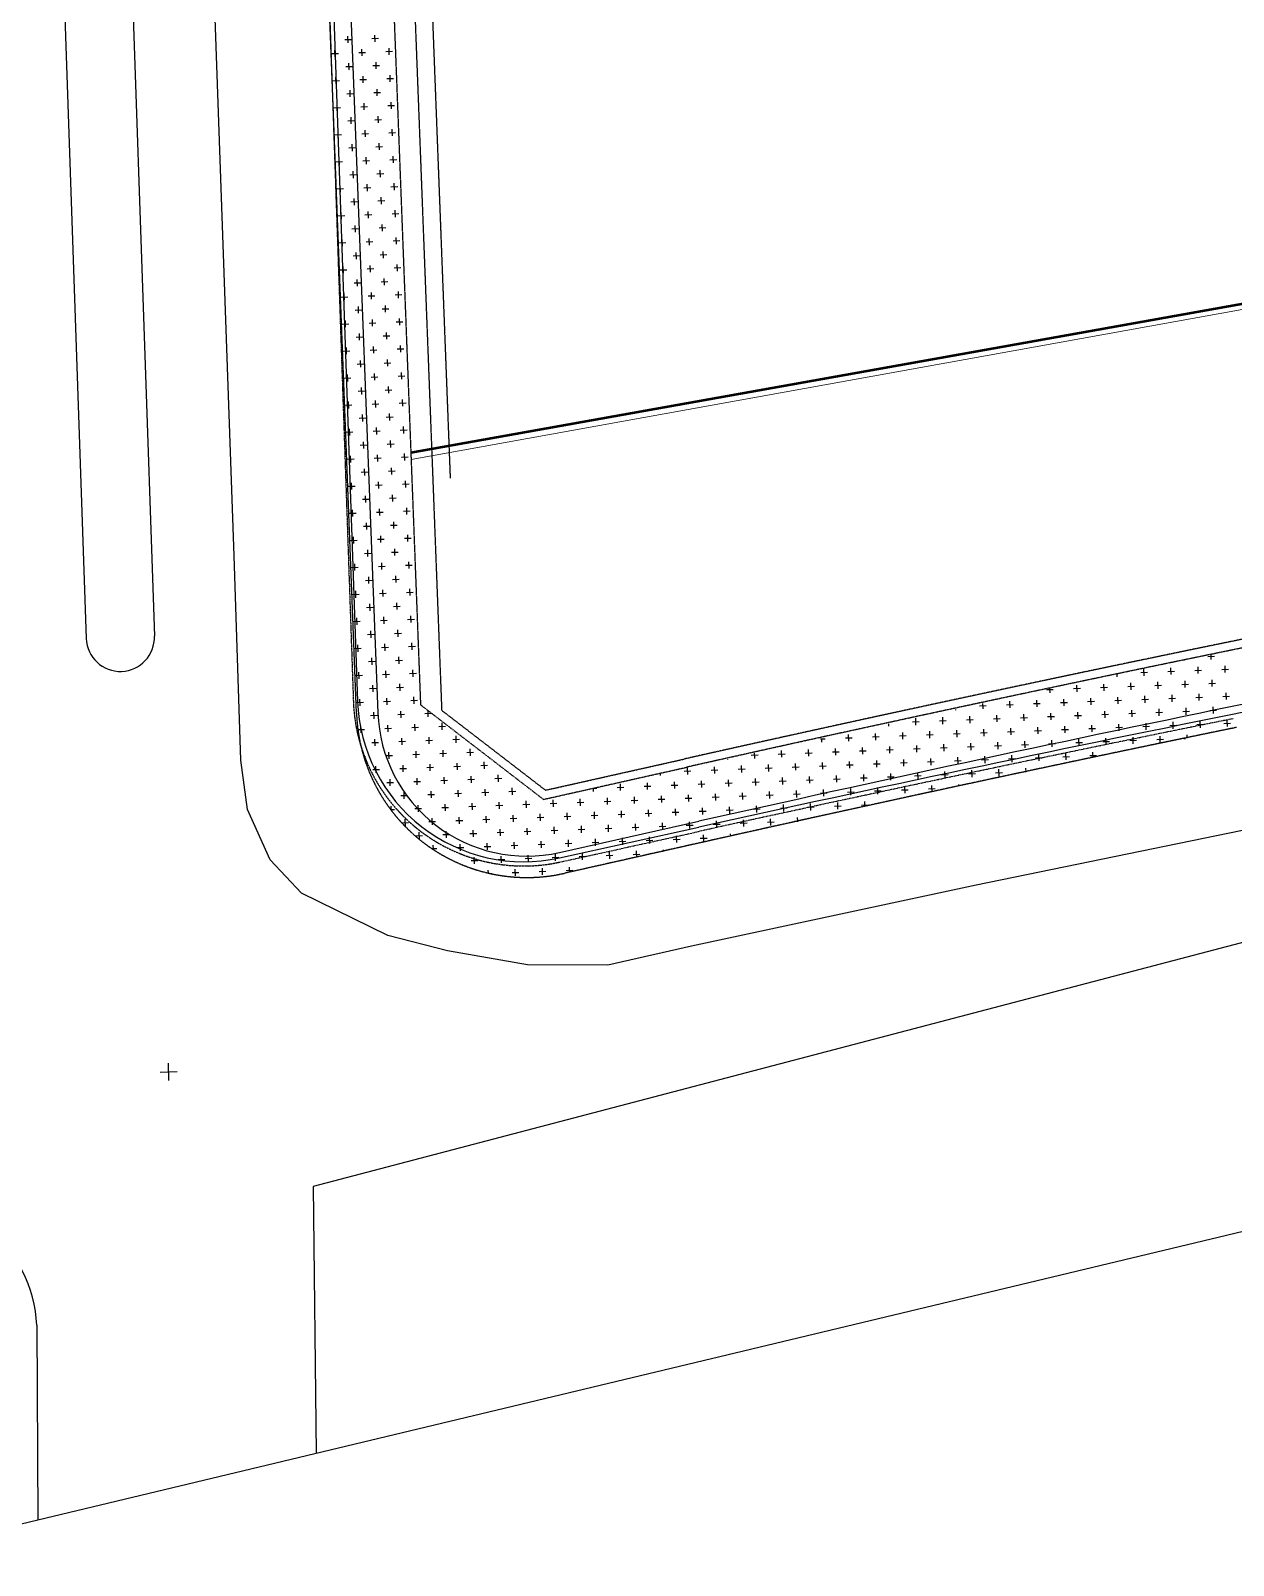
# Model space of a CAD drawing. Extents: x 60102 to 11003895, y 103457 to 3214550.
# Drawn here: x 10365115 to 10506240, y 2530073 to 2710143 of the extents above; entities that cross this region are included whole.
import ezdxf

# ---------------------------------------------------------------- set-up
doc = ezdxf.new("R2010")
doc.units = 0
doc.header["$LTSCALE"] = 10
doc.header["$PDMODE"] = 96
for name, pattern in [('ACAD_ISO04W100', [30.5, 24, -3, 0.5, -3]), ('CENTER', [50.8, 31.75, -6.35, 6.35, -6.35]), ('DASH', [0.35, 0.25, -0.1])]:
    doc.linetypes.add(name, pattern=pattern)
doc.layers.get('0').update_dxf_attribs({"linetype": 'CONTINUOUS', "lineweight": 0})
for name, color, linetype in [('0-中心线', 1, 'CENTER'), ('0-围墙', 5, 'FENCELINE2'), ('0-新建道路', 4, 'CONTINUOUS'), ('0-用地红线', 1, 'CENTER'), ('0-绿化', 3, 'CONTINUOUS'), ('0-道路', 4, 'CONTINUOUS'), ('01', 7, 'CONTINUOUS'), ('DIM_COOR', 3, 'CONTINUOUS'), ('JZD', 1, 'CONTINUOUS'), ('ZW-道路-缘石', 7, 'CONTINUOUS'), ('道路红线', 20, 'CONTINUOUS')]:
    doc.layers.add(name, color=color, linetype=linetype)
doc.linetypes.add('FENCELINE2', pattern='A,0.25,-0.1,[132,ltypeshp.shx,S=0.1,R=0,X=-0.1,Y=0],-0.1,1', length=1.45)

# ---------------------------------------------------------------- blocks, each defined once
blk = doc.blocks.new('gc0000')
blk.add_point((0, 0))

msp = doc.modelspace()

# ---------------------------------------------------------------- linework, layer by layer
at = {"color": 0, "lineweight": 50}
msp.add_line((10409721.809, 2660644.942), (10685864.407, 2710046.266), dxfattribs=at)
at = {"layer": '0-中心线', "color": 0, "linetype": 'ACAD_ISO04W100', "ltscale": 0.2, "flags": 128}
msp.add_lwpolyline([(10411721.411, 2725818.548), (10414340.995, 2657628.846)], dxfattribs=at)
at = {"layer": '0-围墙', "color": 0, "ltscale": 0.2}
for p, q in [((10395926.502, 2888369.889), (10405847.835, 2630110.313)), ((10427169.345, 2613707.343), (10443523.786, 2617379.994))]:
    msp.add_line(p, q, dxfattribs=at)
at = {"layer": '0-围墙', "color": 0, "ltscale": 0.5}
for p, q in [((10395125.536, 2873356.794), (10403479.009, 2631457.557)), ((10427166.203, 2613087.963), (10443534.764, 2616697.163))]:
    msp.add_line(p, q, dxfattribs=at)
at = {"layer": '0-围墙', "color": 0, "ltscale": 0.2}
for centre, radius, start, end in [((11215445.248, -820012.357), 3522999.988, 99.305750766, 101.615506534), ((11215445.249, -820012.357), 3522999.989, 101.615506546, 102.656713323), ((10423334.936, 2630782.099), 17500, 182.1999998, 282.65671305)]:
    msp.add_arc(centre, radius, start, end, dxfattribs=at)
at = {"layer": '0-围墙', "color": 0, "ltscale": 0.5}
for centre, radius, start, end in [((11201689.268, -821709.845), 3521000, 99.412694641, 101.393307921), ((10422967.392, 2632130.546), 19500, 181.97780145, 282.4345147), ((11201689.267, -821709.845), 3521000, 101.393307912, 102.434514689)]:
    msp.add_arc(centre, radius, start, end, dxfattribs=at)
at = {"layer": '0-新建道路', "color": 0, "linetype": 'DASH', "ltscale": 30}
for p, q in [((10407397.473, 2721149.119), (10410858.826, 2631047.551)), ((10410858.826, 2631047.551), (10425288.226, 2619946.789)), ((10425288.226, 2619946.789), (10442099.576, 2623722.047))]:
    msp.add_line(p, q, dxfattribs=at)
for centre, radius, start, end in [((11216110.68, -823412.217), 3532964.203, 98.89934277, 101.614975675), ((11215445.249, -820012.357), 3529499.989, 101.615506546, 102.656713323)]:
    msp.add_arc(centre, radius, start, end, dxfattribs=at)
at = {"layer": '0-用地红线', "color": 0, "linetype": 'ACAD_ISO04W100'}
for p, q in [((10387256.736, 3086733.295), (10402979.307, 2631440.301)), ((10427273.865, 2612599.691), (10443642.425, 2616208.891))]:
    msp.add_line(p, q, dxfattribs=at)
at = {"layer": '0-用地红线', "color": 0, "linetype": 'ACAD_ISO04W100', "ltscale": 0.2}
for p, q in [((10403349.675, 2630014.344), (10385861.557, 3085242.94)), ((10444071.557, 2614940.744), (10427717.116, 2611268.093))]:
    msp.add_line(p, q, dxfattribs=at)
at = {"layer": '0-用地红线', "color": 0, "linetype": 'DASH', "ltscale": 20}
for p, q in [((10395854.41, 3085625.952), (10413342.529, 2630397.353)), ((10413342.529, 2630397.353), (10425526.25, 2621024.228)), ((10425526.25, 2621024.228), (10441880.69, 2624696.879))]:
    msp.add_line(p, q, dxfattribs=at)
for centre, radius, start, end in [((11215445.47, -820013.225), 3530499.988, 95.603747872, 101.615506521), ((11215445.472, -820013.225), 3530499.989, 101.615506546, 102.656713323)]:
    msp.add_arc(centre, radius, start, end, dxfattribs=at)
at = {"layer": '0-用地红线', "color": 0, "linetype": 'ACAD_ISO04W100'}
for centre, radius, start, end in [((10422967.392, 2632130.546), 20000, 181.97780147, 282.43451472), ((11201689.267, -821709.845), 3520500, 101.393307909, 102.434514687)]:
    msp.add_arc(centre, radius, start, end, dxfattribs=at)
at = {"layer": '0-用地红线', "color": 0, "linetype": 'ACAD_ISO04W100', "ltscale": 0.2}
for centre, radius, start, end in [((10423334.934, 2630782.1), 20000, 182.2, 282.65671325), ((11215445.245, -820012.368), 3520500, 101.615506475, 102.656713252)]:
    msp.add_arc(centre, radius, start, end, dxfattribs=at)
at = {"layer": '0-绿化', "color": 0}
for p, q in [((10401962.882, 2709096.036), (10402756.047, 2709126.506)), ((10402374.7, 2708714.689), (10402344.229, 2709507.853)), ((10405135.542, 2709217.917), (10405928.707, 2709248.387)), ((10405547.359, 2708836.57), (10405516.889, 2709629.735)), ((10400437.493, 2707448.765), (10401230.658, 2707479.236)), ((10400849.311, 2707067.418), (10400818.84, 2707860.583)), ((10403610.153, 2707570.647), (10404403.318, 2707601.117)), ((10404021.97, 2707189.299), (10403991.5, 2707982.464)), ((10405669.241, 2705663.91), (10405638.77, 2706457.075)), ((10406782.812, 2707692.528), (10407575.977, 2707722.998)), ((10407194.63, 2707311.181), (10407164.16, 2708104.346)), ((10400971.192, 2703894.758), (10400940.721, 2704687.923)), ((10402084.763, 2705923.376), (10402877.928, 2705953.846)), ((10402496.581, 2705542.029), (10402466.111, 2706335.194)), ((10404143.852, 2704016.639), (10404113.381, 2704809.804)), ((10405257.423, 2706045.257), (10406050.588, 2706075.728)), ((10407316.511, 2704138.521), (10407286.041, 2704931.686)), ((10400559.374, 2704276.106), (10401352.539, 2704306.576)), ((10402618.462, 2702369.369), (10402587.992, 2703162.534)), ((10403732.034, 2704397.987), (10404525.199, 2704428.457)), ((10405379.304, 2702872.598), (10406172.469, 2702903.068)), ((10405791.122, 2702491.25), (10405760.652, 2703284.415)), ((10406904.694, 2704519.868), (10407697.859, 2704550.338)), ((10400681.255, 2701103.446), (10401474.42, 2701133.916)), ((10401093.073, 2700722.098), (10401062.603, 2701515.263)), ((10402206.645, 2702750.716), (10402999.81, 2702781.187)), ((10403853.915, 2701225.327), (10404647.08, 2701255.797)), ((10404265.733, 2700843.98), (10404235.263, 2701637.145)), ((10407026.575, 2701347.208), (10407819.74, 2701377.679)), ((10407438.393, 2700965.861), (10407407.922, 2701759.026)), ((10402328.526, 2699578.056), (10403121.691, 2699608.527)), ((10402740.344, 2699196.709), (10402709.873, 2699989.874)), ((10405501.186, 2699699.938), (10406294.351, 2699730.408)), ((10405913.003, 2699318.59), (10405882.533, 2700111.755)), ((10400803.137, 2697930.786), (10401596.302, 2697961.256)), ((10401214.954, 2697549.439), (10401184.484, 2698342.604)), ((10403975.797, 2698052.667), (10404768.961, 2698083.138)), ((10404387.614, 2697671.32), (10404357.144, 2698464.485)), ((10407148.456, 2698174.549), (10407941.621, 2698205.019)), ((10407560.274, 2697793.201), (10407529.804, 2698586.366)), ((10402450.407, 2696405.397), (10403243.572, 2696435.867)), ((10402862.225, 2696024.049), (10402831.755, 2696817.214)), ((10405623.067, 2696527.278), (10406416.232, 2696557.748)), ((10406034.885, 2696145.931), (10406004.414, 2696939.096)), ((10400925.018, 2694758.126), (10401718.183, 2694788.597)), ((10401336.836, 2694376.779), (10401306.365, 2695169.944)), ((10404097.678, 2694880.007), (10404890.843, 2694910.478)), ((10404509.495, 2694498.66), (10404479.025, 2695291.825)), ((10407270.338, 2695001.889), (10408063.502, 2695032.359)), ((10407682.155, 2694620.541), (10407651.685, 2695413.706)), ((10402572.289, 2693232.737), (10403365.454, 2693263.207)), ((10402984.106, 2692851.39), (10402953.636, 2693644.555)), ((10404631.377, 2691326), (10404600.906, 2692119.165)), ((10405744.948, 2693354.618), (10406538.113, 2693385.089)), ((10406156.766, 2692973.271), (10406126.296, 2693766.436)), ((10407804.036, 2691447.882), (10407773.566, 2692241.047)), ((10401046.899, 2691585.466), (10401840.064, 2691615.937)), ((10401458.717, 2691204.119), (10401428.247, 2691997.284)), ((10403105.988, 2689678.73), (10403075.517, 2690471.895)), ((10404219.559, 2691707.348), (10405012.724, 2691737.818)), ((10406278.647, 2689800.611), (10406248.177, 2690593.776)), ((10407392.219, 2691829.229), (10408185.384, 2691859.699)), ((10401580.598, 2688031.459), (10401550.128, 2688824.624)), ((10402694.17, 2690060.077), (10403487.335, 2690090.548)), ((10404341.44, 2688534.688), (10405134.605, 2688565.158)), ((10404753.258, 2688153.341), (10404722.788, 2688946.506)), ((10405866.83, 2690181.958), (10406659.995, 2690212.429)), ((10407514.1, 2688656.569), (10408307.265, 2688687.04)), ((10407925.918, 2688275.222), (10407895.447, 2689068.387)), ((10401168.781, 2688412.807), (10401961.946, 2688443.277)), ((10402816.051, 2686887.417), (10403609.216, 2686917.888)), ((10403227.869, 2686506.07), (10403197.398, 2687299.235)), ((10405988.711, 2687009.299), (10406781.876, 2687039.769)), ((10406400.529, 2686627.951), (10406370.058, 2687421.116)), ((10401290.662, 2685240.147), (10402083.827, 2685270.617)), ((10401702.48, 2684858.8), (10401672.009, 2685651.965)), ((10404463.322, 2685362.028), (10405256.487, 2685392.498)), ((10404875.139, 2684980.681), (10404844.669, 2685773.846)), ((10407635.981, 2685483.909), (10408429.146, 2685514.38)), ((10408047.799, 2685102.562), (10408017.329, 2685895.727)), ((10402937.932, 2683714.758), (10403731.097, 2683745.228)), ((10403349.75, 2683333.41), (10403319.28, 2684126.575)), ((10406110.592, 2683836.639), (10406903.757, 2683867.109)), ((10406522.41, 2683455.292), (10406491.94, 2684248.457)), ((10401412.543, 2682067.487), (10402205.708, 2682097.957)), ((10401824.361, 2681686.14), (10401793.891, 2682479.305)), ((10404585.203, 2682189.368), (10405378.368, 2682219.839)), ((10404997.021, 2681808.021), (10404966.55, 2682601.186)), ((10407757.863, 2682311.25), (10408551.028, 2682341.72)), ((10408169.68, 2681929.902), (10408139.21, 2682723.067)), ((10403059.814, 2680542.098), (10403852.979, 2680572.568)), ((10403471.631, 2680160.751), (10403441.161, 2680953.916)), ((10406232.474, 2680663.979), (10407025.638, 2680694.449)), ((10406644.291, 2680282.632), (10406613.821, 2681075.797)), ((10408291.562, 2678757.243), (10408261.091, 2679550.408)), ((10401534.425, 2678894.827), (10402327.589, 2678925.298)), ((10401946.242, 2678513.48), (10401915.772, 2679306.645)), ((10403593.513, 2676988.091), (10403563.042, 2677781.256)), ((10404707.084, 2679016.709), (10405500.249, 2679047.179)), ((10405118.902, 2678635.361), (10405088.432, 2679428.526)), ((10406766.172, 2677109.972), (10406735.702, 2677903.137)), ((10407879.744, 2679138.59), (10408672.909, 2679169.06)), ((10402068.123, 2675340.82), (10402037.653, 2676133.985)), ((10403181.695, 2677369.438), (10403974.86, 2677399.908)), ((10404828.966, 2675844.049), (10405622.131, 2675874.519)), ((10405240.783, 2675462.702), (10405210.313, 2676255.866)), ((10406354.355, 2677491.319), (10407147.52, 2677521.79)), ((10408001.625, 2675965.93), (10408794.79, 2675996.4)), ((10408413.443, 2675584.583), (10408382.973, 2676377.748)), ((10401656.306, 2675722.168), (10402449.471, 2675752.638)), ((10403303.576, 2674196.778), (10404096.741, 2674227.249)), ((10403715.394, 2673815.431), (10403684.924, 2674608.596)), ((10406476.236, 2674318.66), (10407269.401, 2674349.13)), ((10406888.054, 2673937.312), (10406857.583, 2674730.477)), ((10401778.187, 2672549.508), (10402571.352, 2672579.978)), ((10402190.005, 2672168.16), (10402159.534, 2672961.325)), ((10404950.847, 2672671.389), (10405744.012, 2672701.859)), ((10405362.664, 2672290.042), (10405332.194, 2673083.207)), ((10408123.507, 2672793.27), (10408916.672, 2672823.741)), ((10408535.324, 2672411.923), (10408504.854, 2673205.088)), ((10403425.458, 2671024.119), (10404218.623, 2671054.589)), ((10403837.275, 2670642.771), (10403806.805, 2671435.936)), ((10406598.117, 2671146), (10407391.282, 2671176.47)), ((10407009.935, 2670764.653), (10406979.465, 2671557.817)), ((10401900.068, 2669376.848), (10402693.233, 2669407.318)), ((10402311.886, 2668995.501), (10402281.416, 2669788.666)), ((10405072.728, 2669498.729), (10405865.893, 2669529.2)), ((10405484.546, 2669117.382), (10405454.075, 2669910.547)), ((10408245.388, 2669620.611), (10409038.553, 2669651.081)), ((10408657.206, 2669239.263), (10408626.735, 2670032.428)), ((10403547.339, 2667851.459), (10404340.504, 2667881.929)), ((10403959.157, 2667470.111), (10403928.686, 2668263.276)), ((10406719.999, 2667973.34), (10407513.164, 2668003.81)), ((10407131.816, 2667591.993), (10407101.346, 2668385.158)), ((10408779.087, 2666066.604), (10408748.617, 2666859.768)), ((10402021.95, 2666204.188), (10402815.115, 2666234.659)), ((10402433.767, 2665822.841), (10402403.297, 2666616.006)), ((10404081.038, 2664297.452), (10404050.568, 2665090.617)), ((10405194.609, 2666326.07), (10405987.774, 2666356.54)), ((10405606.427, 2665944.722), (10405575.957, 2666737.887)), ((10407253.698, 2664419.333), (10407223.227, 2665212.498)), ((10408367.269, 2666447.951), (10409160.434, 2666478.421)), ((10402555.649, 2662650.181), (10402525.178, 2663443.346)), ((10403669.22, 2664678.799), (10404462.385, 2664709.269)), ((10405728.308, 2662772.062), (10405697.838, 2663565.227)), ((10406841.88, 2664800.68), (10407635.045, 2664831.151)), ((10408489.15, 2663275.291), (10409282.315, 2663305.761)), ((10408900.968, 2662893.944), (10408870.498, 2663687.109)), ((10402143.831, 2663031.528), (10402936.996, 2663061.999)), ((10403791.102, 2661506.139), (10404584.266, 2661536.61)), ((10404202.919, 2661124.792), (10404172.449, 2661917.957)), ((10405316.491, 2663153.41), (10406109.656, 2663183.88)), ((10406963.761, 2661628.021), (10407756.926, 2661658.491)), ((10407375.579, 2661246.673), (10407345.109, 2662039.838)), ((10402265.712, 2659858.869), (10403058.877, 2659889.339)), ((10402677.53, 2659477.521), (10402647.06, 2660270.686)), ((10405438.372, 2659980.75), (10406231.537, 2660011.22)), ((10405850.19, 2659599.403), (10405819.719, 2660392.568)), ((10408611.032, 2660102.631), (10409404.197, 2660133.102)), ((10409022.849, 2659721.284), (10408992.379, 2660514.449)), ((10403912.983, 2658333.479), (10404706.148, 2658363.95)), ((10404324.8, 2657952.132), (10404294.33, 2658745.297)), ((10407085.643, 2658455.361), (10407878.807, 2658485.831)), ((10407497.46, 2658074.013), (10407466.99, 2658867.178)), ((10402387.594, 2656686.209), (10403180.759, 2656716.679)), ((10402799.411, 2656304.862), (10402768.941, 2657098.027)), ((10405560.253, 2656808.09), (10406353.418, 2656838.561)), ((10405972.071, 2656426.743), (10405941.601, 2657219.908)), ((10408732.913, 2656929.972), (10409526.078, 2656960.442)), ((10409144.731, 2656548.624), (10409114.26, 2657341.789)), ((10404034.864, 2655160.82), (10404828.029, 2655191.29)), ((10404446.682, 2654779.472), (10404416.211, 2655572.637)), ((10407207.524, 2655282.701), (10408000.689, 2655313.171)), ((10407619.341, 2654901.354), (10407588.871, 2655694.519)), ((10402509.475, 2653513.549), (10403302.64, 2653544.019)), ((10402921.293, 2653132.202), (10402890.822, 2653925.367)), ((10405682.135, 2653635.43), (10406475.3, 2653665.901)), ((10406093.952, 2653254.083), (10406063.482, 2654047.248)), ((10407741.223, 2651728.694), (10407710.752, 2652521.859)), ((10408854.794, 2653757.312), (10409647.959, 2653787.782)), ((10409266.612, 2653375.964), (10409236.142, 2654169.129)), ((10403043.174, 2649959.542), (10403012.703, 2650752.707)), ((10404156.745, 2651988.16), (10404949.91, 2652018.63)), ((10404568.563, 2651606.813), (10404538.093, 2652399.978)), ((10406215.834, 2650081.423), (10406185.363, 2650874.588)), ((10407329.405, 2652110.041), (10408122.57, 2652140.512)), ((10409388.493, 2650203.305), (10409358.023, 2650996.47)), ((10402631.356, 2650340.889), (10403424.521, 2650371.36)), ((10404278.627, 2648815.5), (10405071.792, 2648845.97)), ((10404690.444, 2648434.153), (10404659.974, 2649227.318)), ((10405804.016, 2650462.771), (10406597.181, 2650493.241)), ((10407451.286, 2648937.381), (10408244.451, 2648967.852)), ((10407863.104, 2648556.034), (10407832.634, 2649349.199)), ((10408976.676, 2650584.652), (10409769.841, 2650615.122)), ((10402753.237, 2647168.23), (10403546.402, 2647198.7)), ((10403165.055, 2646786.882), (10403134.585, 2647580.047)), ((10405925.897, 2647290.111), (10406719.062, 2647320.581)), ((10406337.715, 2646908.764), (10406307.245, 2647701.929)), ((10409098.557, 2647411.992), (10409891.722, 2647442.463)), ((10409510.375, 2647030.645), (10409479.904, 2647823.81)), ((10404400.508, 2645642.84), (10405193.673, 2645673.311)), ((10404812.326, 2645261.493), (10404781.855, 2646054.658)), ((10407573.168, 2645764.722), (10408366.333, 2645795.192)), ((10407984.985, 2645383.374), (10407954.515, 2646176.539)), ((10402875.119, 2643995.57), (10403668.284, 2644026.04)), ((10403286.936, 2643614.223), (10403256.466, 2644407.387)), ((10406047.779, 2644117.451), (10406840.943, 2644147.921)), ((10406459.596, 2643736.104), (10406429.126, 2644529.269)), ((10409220.438, 2644239.332), (10410013.603, 2644269.803)), ((10409632.256, 2643857.985), (10409601.786, 2644651.15)), ((10404522.389, 2642470.181), (10405315.554, 2642500.651)), ((10404934.207, 2642088.833), (10404903.737, 2642881.998)), ((10407695.049, 2642592.062), (10408488.214, 2642622.532)), ((10408106.867, 2642210.715), (10408076.396, 2643003.88)), ((10402997, 2640822.91), (10403790.165, 2640853.38)), ((10403408.818, 2640441.563), (10403378.347, 2641234.728)), ((10406169.66, 2640944.791), (10406962.825, 2640975.262)), ((10406581.477, 2640563.444), (10406551.007, 2641356.609)), ((10408228.748, 2639038.055), (10408198.278, 2639831.22)), ((10409342.32, 2641066.673), (10410135.484, 2641097.143)), ((10409754.137, 2640685.325), (10409723.667, 2641478.49)), ((10403530.699, 2637268.903), (10403500.229, 2638062.068)), ((10404644.271, 2639297.521), (10405437.436, 2639327.991)), ((10405056.088, 2638916.174), (10405025.618, 2639709.338)), ((10406703.359, 2637390.784), (10406672.888, 2638183.949)), ((10407816.93, 2639419.402), (10408610.095, 2639449.872)), ((10409876.018, 2637512.666), (10409845.548, 2638305.831)), ((10403118.881, 2637650.25), (10403912.046, 2637680.721)), ((10405177.969, 2635743.514), (10405147.499, 2636536.679)), ((10406291.541, 2637772.132), (10407084.706, 2637802.602)), ((10407938.812, 2636246.742), (10408731.977, 2636277.213)), ((10408350.629, 2635865.395), (10408320.159, 2636658.56)), ((10409464.201, 2637894.013), (10410257.366, 2637924.483)), ((10500479.643, 2636227.293), (10500477.21, 2636290.633)), ((10503240.485, 2636730.521), (10504033.65, 2636760.992)), ((10503652.303, 2636349.174), (10503630.13, 2636926.35)), ((10403240.763, 2634477.591), (10404033.928, 2634508.061)), ((10403652.58, 2634096.243), (10403622.11, 2634889.408)), ((10404766.152, 2636124.861), (10405559.317, 2636155.331)), ((10406413.422, 2634599.472), (10407206.587, 2634629.942)), ((10406825.24, 2634218.125), (10406794.77, 2635011.289)), ((10409586.082, 2634721.353), (10410379.247, 2634751.823)), ((10409997.9, 2634340.006), (10409967.429, 2635133.171)), ((10492608.935, 2634336.26), (10492597.379, 2634637.054)), ((10495369.777, 2634839.488), (10496162.942, 2634869.959)), ((10495781.594, 2634458.141), (10495751.124, 2635251.306)), ((10498542.436, 2634961.37), (10499335.601, 2634991.84)), ((10498954.254, 2634580.022), (10498923.784, 2635373.187)), ((10501715.096, 2635083.251), (10502508.261, 2635113.721)), ((10502126.914, 2634701.904), (10502096.443, 2635495.068)), ((10504887.756, 2635205.132), (10505680.921, 2635235.602)), ((10505299.574, 2634823.785), (10505269.103, 2635616.95)), ((10404888.033, 2632952.201), (10405681.198, 2632982.672)), ((10405299.851, 2632570.854), (10405269.38, 2633364.019)), ((10408060.693, 2633074.083), (10408853.858, 2633104.553)), ((10408472.511, 2632692.735), (10408442.04, 2633485.9)), ((10484326.408, 2632826.574), (10485119.573, 2632857.044)), ((10484738.226, 2632445.227), (10484720.07, 2632917.827)), ((10487499.068, 2632948.455), (10488292.233, 2632978.925)), ((10487910.886, 2632567.108), (10487880.415, 2633360.273)), ((10490671.728, 2633070.336), (10491464.893, 2633100.807)), ((10491083.545, 2632688.989), (10491053.075, 2633482.154)), ((10493844.387, 2633192.218), (10494637.552, 2633222.688)), ((10494256.205, 2632810.87), (10494225.735, 2633604.035)), ((10497017.047, 2633314.099), (10497810.212, 2633344.569)), ((10497428.865, 2632932.752), (10497398.394, 2633725.917)), ((10500189.707, 2633435.98), (10500982.872, 2633466.451)), ((10500601.525, 2633054.633), (10500571.054, 2633847.798)), ((10503362.367, 2633557.862), (10504155.532, 2633588.332)), ((10503774.184, 2633176.514), (10503743.714, 2633969.679)), ((10403362.644, 2631304.931), (10404155.809, 2631335.401)), ((10403774.462, 2630923.583), (10403743.991, 2631716.748)), ((10406535.304, 2631426.812), (10407328.469, 2631457.282)), ((10406947.121, 2631045.465), (10406916.651, 2631838.63)), ((10409707.963, 2631548.693), (10410501.128, 2631579.164)), ((10410119.781, 2631167.346), (10410089.311, 2631960.511)), ((10476455.699, 2630935.541), (10477248.864, 2630966.011)), ((10476867.517, 2630554.193), (10476842.762, 2631198.599)), ((10479628.359, 2631057.422), (10480421.524, 2631087.892)), ((10480040.177, 2630676.075), (10480009.707, 2631469.24)), ((10482801.019, 2631179.303), (10483594.184, 2631209.774)), ((10483212.837, 2630797.956), (10483182.366, 2631591.121)), ((10485973.679, 2631301.185), (10486766.844, 2631331.655)), ((10486385.496, 2630919.837), (10486355.026, 2631713.002)), ((10489146.338, 2631423.066), (10489939.503, 2631453.536)), ((10489558.156, 2631041.719), (10489527.686, 2631834.884)), ((10492318.998, 2631544.947), (10493112.163, 2631575.418)), ((10492730.816, 2631163.6), (10492700.345, 2631956.765)), ((10495491.658, 2631666.828), (10496284.823, 2631697.299)), ((10495903.476, 2631285.481), (10495873.005, 2632078.646)), ((10498664.318, 2631788.71), (10499457.483, 2631819.18)), ((10499076.135, 2631407.362), (10499045.665, 2632200.527)), ((10501836.977, 2631910.591), (10502630.142, 2631941.061)), ((10502248.795, 2631529.244), (10502218.325, 2632322.409)), ((10505009.637, 2632032.472), (10505802.802, 2632062.943)), ((10505421.455, 2631651.125), (10505390.984, 2632444.29)), ((10405009.914, 2629779.542), (10405803.079, 2629810.012)), ((10405421.732, 2629398.194), (10405391.262, 2630191.359)), ((10408182.574, 2629901.423), (10408975.739, 2629931.893)), ((10408594.392, 2629520.076), (10408563.922, 2630313.24)), ((10411355.234, 2630023.304), (10412148.399, 2630053.774)), ((10411767.052, 2629641.957), (10411739.069, 2630370.366)), ((10468584.991, 2629044.508), (10469378.156, 2629074.978)), ((10468996.808, 2628663.16), (10468966.338, 2629456.325)), ((10471757.65, 2629166.389), (10472550.815, 2629196.859)), ((10472169.468, 2628785.042), (10472138.998, 2629578.207)), ((10473694.857, 2630432.312), (10473691.838, 2630510.908)), ((10474930.31, 2629288.27), (10475723.475, 2629318.741)), ((10475342.128, 2628906.923), (10475311.658, 2629700.088)), ((10478102.97, 2629410.151), (10478896.135, 2629440.622)), ((10478514.788, 2629028.804), (10478484.317, 2629821.969)), ((10481275.63, 2629532.033), (10482068.795, 2629562.503)), ((10481687.447, 2629150.685), (10481656.977, 2629943.85)), ((10484448.289, 2629653.914), (10485241.454, 2629684.384)), ((10484860.107, 2629272.567), (10484829.637, 2630065.732)), ((10487620.949, 2629775.795), (10488414.114, 2629806.266)), ((10488032.767, 2629394.448), (10488002.297, 2630187.613)), ((10490793.609, 2629897.677), (10491586.774, 2629928.147)), ((10491205.427, 2629516.329), (10491174.956, 2630309.494)), ((10493966.269, 2630019.558), (10494759.434, 2630050.028)), ((10494378.086, 2629638.211), (10494347.616, 2630431.376)), ((10497138.928, 2630141.439), (10497932.093, 2630171.91)), ((10497550.746, 2629760.092), (10497520.276, 2630553.257)), ((10499198.017, 2628234.703), (10499167.546, 2629027.868)), ((10500311.588, 2630263.321), (10501104.753, 2630293.791)), ((10500723.406, 2629881.973), (10500692.936, 2630675.138)), ((10502370.676, 2628356.584), (10502340.206, 2629149.749)), ((10503484.248, 2630385.202), (10504277.413, 2630415.672)), ((10503896.066, 2630003.855), (10503865.595, 2630797.019)), ((10505543.336, 2628478.465), (10505512.866, 2629271.63)), ((10403511.116, 2628133.292), (10404277.69, 2628162.741)), ((10403896.343, 2627750.924), (10403865.873, 2628544.089)), ((10406657.185, 2628254.152), (10407450.35, 2628284.623)), ((10407069.003, 2627872.805), (10407038.532, 2628665.97)), ((10409829.845, 2628376.034), (10410623.01, 2628406.504)), ((10410241.662, 2627994.686), (10410211.192, 2628787.851)), ((10411888.933, 2626469.297), (10411858.463, 2627262.462)), ((10413002.504, 2628497.915), (10413795.669, 2628528.385)), ((10413414.322, 2628116.568), (10413383.852, 2628909.732)), ((10415061.593, 2626591.178), (10415031.122, 2627384.343)), ((10461126.1, 2626772.127), (10461095.629, 2627565.292)), ((10463886.942, 2627275.356), (10464680.107, 2627305.826)), ((10464298.759, 2626894.008), (10464268.289, 2627687.173)), ((10465824.149, 2628541.279), (10465814.529, 2628791.68)), ((10467059.601, 2627397.237), (10467852.766, 2627427.707)), ((10467471.419, 2627015.89), (10467440.949, 2627809.055)), ((10470232.261, 2627519.118), (10471025.426, 2627549.589)), ((10470644.079, 2627137.771), (10470613.609, 2627930.936)), ((10473404.921, 2627641), (10474198.086, 2627671.47)), ((10473816.739, 2627259.652), (10473786.268, 2628052.817)), ((10476577.581, 2627762.881), (10477370.746, 2627793.351)), ((10476989.398, 2627381.534), (10476958.928, 2628174.699)), ((10479750.24, 2627884.762), (10480543.405, 2627915.233)), ((10480162.058, 2627503.415), (10480131.588, 2628296.58)), ((10482922.9, 2628006.644), (10483716.065, 2628037.114)), ((10483334.718, 2627625.296), (10483304.248, 2628418.461)), ((10486095.56, 2628128.525), (10486888.725, 2628158.995)), ((10486507.378, 2627747.178), (10486476.907, 2628540.342)), ((10489268.22, 2628250.406), (10490061.385, 2628280.876)), ((10489680.037, 2627869.059), (10489649.567, 2628662.224)), ((10492440.879, 2628372.287), (10493234.044, 2628402.758)), ((10492852.697, 2627990.94), (10492822.227, 2628784.105)), ((10494499.968, 2626465.551), (10494469.497, 2627258.716)), ((10495613.539, 2628494.169), (10496406.704, 2628524.639)), ((10496025.357, 2628112.821), (10495994.887, 2628905.986)), ((10497672.627, 2626587.432), (10497642.157, 2627380.597)), ((10498786.199, 2628616.05), (10499579.364, 2628646.52)), ((10500828.659, 2627142.167), (10500814.817, 2627502.478)), ((10501958.859, 2628737.931), (10502752.024, 2628768.402)), ((10505131.518, 2628859.813), (10505924.683, 2628890.283)), ((10405131.796, 2626606.882), (10405924.961, 2626637.352)), ((10405543.613, 2626225.534), (10405513.143, 2627018.699)), ((10407190.884, 2624700.145), (10407160.414, 2625493.31)), ((10408304.455, 2626728.763), (10409097.62, 2626759.233)), ((10408716.273, 2626347.416), (10408685.803, 2627140.581)), ((10410363.544, 2624822.026), (10410333.073, 2625615.191)), ((10411477.115, 2626850.644), (10412270.28, 2626881.115)), ((10413536.203, 2624943.908), (10413505.733, 2625737.073)), ((10414649.775, 2626972.526), (10415442.94, 2627002.996)), ((10416297.046, 2625447.136), (10417090.21, 2625477.607)), ((10416708.863, 2625065.789), (10416678.393, 2625858.954)), ((10453255.391, 2624881.094), (10453224.921, 2625674.259)), ((10456428.051, 2625002.975), (10456397.58, 2625796.14)), ((10457794.522, 2627041.309), (10458334.787, 2627062.064)), ((10457953.44, 2626650.246), (10457937.22, 2627072.453)), ((10459188.893, 2625506.204), (10459982.058, 2625536.674)), ((10459600.71, 2625124.857), (10459570.24, 2625918.022)), ((10460714.282, 2627153.474), (10461507.447, 2627183.945)), ((10462361.553, 2625628.085), (10463154.717, 2625658.556)), ((10462773.37, 2625246.738), (10462742.9, 2626039.903)), ((10465534.212, 2625749.967), (10466327.377, 2625780.437)), ((10465946.03, 2625368.619), (10465915.56, 2626161.784)), ((10468706.872, 2625871.848), (10469500.037, 2625902.318)), ((10469118.69, 2625490.501), (10469088.219, 2626283.665)), ((10471879.532, 2625993.729), (10472672.697, 2626024.199)), ((10472291.349, 2625612.382), (10472260.879, 2626405.547)), ((10475052.192, 2626115.61), (10475845.356, 2626146.081)), ((10475464.009, 2625734.263), (10475433.539, 2626527.428)), ((10478224.851, 2626237.492), (10479018.016, 2626267.962)), ((10478636.669, 2625856.144), (10478606.199, 2626649.309)), ((10481397.511, 2626359.373), (10482190.676, 2626389.843)), ((10481809.329, 2625978.026), (10481778.858, 2626771.191)), ((10484570.171, 2626481.254), (10485363.336, 2626511.725)), ((10484981.988, 2626099.907), (10484951.518, 2626893.072)), ((10487742.831, 2626603.136), (10488535.995, 2626633.606)), ((10488154.648, 2626221.788), (10488124.178, 2627014.953)), ((10489795.039, 2624875.484), (10489771.448, 2625489.564)), ((10490915.49, 2626725.017), (10491708.655, 2626755.487)), ((10491327.308, 2626343.67), (10491296.838, 2627136.835)), ((10492947.502, 2625523.108), (10492944.108, 2625611.445)), ((10494088.15, 2626846.898), (10494881.315, 2626877.369)), ((10497260.81, 2626968.779), (10498053.975, 2626999.25)), ((10500433.47, 2627090.661), (10500611.168, 2627097.487)), ((10404194.373, 2624982.199), (10404399.571, 2624990.082)), ((10405665.495, 2623052.875), (10405635.024, 2623846.04)), ((10406779.066, 2625081.493), (10407572.231, 2625111.963)), ((10408838.154, 2623174.756), (10408807.684, 2623967.921)), ((10409951.726, 2625203.374), (10410744.891, 2625233.844)), ((10411598.997, 2623677.985), (10412392.161, 2623708.455)), ((10412010.814, 2623296.637), (10411980.344, 2624089.802)), ((10413124.386, 2625325.255), (10413917.551, 2625355.725)), ((10414771.656, 2623799.866), (10415564.821, 2623830.336)), ((10415183.474, 2623418.519), (10415153.004, 2624211.683)), ((10417944.316, 2623921.747), (10418737.481, 2623952.217)), ((10418356.134, 2623540.4), (10418325.663, 2624333.565)), ((10442212.022, 2622868.18), (10442182.603, 2623633.997)), ((10445384.682, 2622990.061), (10445354.212, 2623783.226)), ((10446910.071, 2624637.331), (10446908.988, 2624665.534)), ((10448557.342, 2623111.942), (10448526.872, 2623905.107)), ((10449670.914, 2625140.56), (10450464.078, 2625171.03)), ((10450082.731, 2624759.213), (10450059.912, 2625353.225)), ((10451318.184, 2623615.171), (10452111.349, 2623645.641)), ((10451730.002, 2623233.824), (10451699.531, 2624026.988)), ((10452843.573, 2625262.441), (10453636.738, 2625292.912)), ((10454490.844, 2623737.052), (10455284.009, 2623767.522)), ((10454902.661, 2623355.705), (10454872.191, 2624148.87)), ((10456016.233, 2625384.323), (10456809.398, 2625414.793)), ((10457663.504, 2623858.933), (10458456.668, 2623889.404)), ((10458075.321, 2623477.586), (10458044.851, 2624270.751)), ((10460836.163, 2623980.815), (10461629.328, 2624011.285)), ((10461247.981, 2623599.467), (10461217.511, 2624392.632)), ((10464008.823, 2624102.696), (10464801.988, 2624133.166)), ((10464420.641, 2623721.349), (10464390.17, 2624514.514)), ((10467181.483, 2624224.577), (10467974.648, 2624255.048)), ((10467593.3, 2623843.23), (10467562.83, 2624636.395)), ((10470354.143, 2624346.459), (10471147.307, 2624376.929)), ((10470765.96, 2623965.111), (10470735.49, 2624758.276)), ((10473526.802, 2624468.34), (10474319.967, 2624498.81)), ((10473938.62, 2624086.993), (10473908.15, 2624880.158)), ((10476699.462, 2624590.221), (10477492.627, 2624620.692)), ((10477111.28, 2624208.874), (10477080.809, 2625002.039)), ((10479872.122, 2624712.102), (10480665.287, 2624742.573)), ((10480283.939, 2624330.755), (10480253.469, 2625123.92)), ((10483044.782, 2624833.984), (10483837.946, 2624864.454)), ((10483456.599, 2624452.636), (10483426.129, 2625245.801)), ((10486217.441, 2624955.865), (10487010.606, 2624986.335)), ((10486629.259, 2624574.518), (10486598.789, 2625367.683)), ((10489390.101, 2625077.746), (10490183.266, 2625108.217)), ((10405253.677, 2623434.222), (10406046.842, 2623464.692)), ((10406900.948, 2621908.833), (10407694.113, 2621939.303)), ((10407312.765, 2621527.485), (10407282.295, 2622320.65)), ((10408426.337, 2623556.103), (10409219.502, 2623586.574)), ((10410073.607, 2622030.714), (10410866.772, 2622061.184)), ((10410485.425, 2621649.367), (10410454.955, 2622442.532)), ((10413246.267, 2622152.595), (10414039.432, 2622183.066)), ((10413658.085, 2621771.248), (10413627.614, 2622564.413)), ((10416418.927, 2622274.477), (10417212.092, 2622304.947)), ((10416830.744, 2621893.129), (10416800.274, 2622686.294)), ((10419591.587, 2622396.358), (10420384.751, 2622426.828)), ((10420003.404, 2622015.011), (10419972.934, 2622808.176)), ((10437513.973, 2621099.028), (10437483.503, 2621892.193)), ((10439039.363, 2622746.298), (10439031.679, 2622946.306)), ((10440686.633, 2621220.909), (10440656.163, 2622014.074)), ((10441800.205, 2623249.527), (10442593.37, 2623279.997)), ((10443859.293, 2621342.79), (10443828.823, 2622135.955)), ((10444972.865, 2623371.408), (10445766.029, 2623401.879)), ((10446620.135, 2621846.019), (10447413.3, 2621876.489)), ((10447031.953, 2621464.672), (10447001.482, 2622257.837)), ((10448145.524, 2623493.29), (10448938.689, 2623523.76)), ((10449792.795, 2621967.9), (10450585.96, 2621998.371)), ((10450204.612, 2621586.553), (10450174.142, 2622379.718)), ((10452965.455, 2622089.782), (10453758.62, 2622120.252)), ((10453377.272, 2621708.434), (10453346.802, 2622501.599)), ((10456138.114, 2622211.663), (10456931.279, 2622242.133)), ((10456549.932, 2621830.316), (10456519.462, 2622623.481)), ((10459310.774, 2622333.544), (10460103.939, 2622364.015)), ((10459722.592, 2621952.197), (10459692.121, 2622745.362)), ((10462483.434, 2622455.425), (10463276.599, 2622485.896)), ((10462895.251, 2622074.078), (10462864.781, 2622867.243)), ((10465656.094, 2622577.307), (10466449.258, 2622607.777)), ((10466067.911, 2622195.959), (10466037.441, 2622989.124)), ((10468828.753, 2622699.188), (10469621.918, 2622729.658)), ((10469240.571, 2622317.841), (10469210.101, 2623111.006)), ((10472001.413, 2622821.069), (10472794.578, 2622851.54)), ((10472413.231, 2622439.722), (10472382.76, 2623232.887)), ((10475174.073, 2622942.951), (10475967.238, 2622973.421)), ((10475585.89, 2622561.603), (10475555.42, 2623354.768)), ((10478346.733, 2623064.832), (10479139.897, 2623095.302)), ((10478758.55, 2622683.485), (10478728.08, 2623476.65)), ((10481519.392, 2623186.713), (10481923.772, 2623202.248)), ((10481916.028, 2623200.575), (10481900.74, 2623598.531)), ((10408548.218, 2620383.443), (10409341.383, 2620413.914)), ((10408960.036, 2620002.096), (10408929.565, 2620795.261)), ((10411720.878, 2620505.325), (10412514.043, 2620535.795)), ((10412132.695, 2620123.977), (10412102.225, 2620917.142)), ((10414893.538, 2620627.206), (10415686.703, 2620657.676)), ((10415305.355, 2620245.859), (10415274.885, 2621039.024)), ((10418066.197, 2620749.087), (10418859.362, 2620779.558)), ((10418478.015, 2620367.74), (10418447.545, 2621160.905)), ((10421238.857, 2620870.969), (10422032.022, 2620901.439)), ((10421650.675, 2620489.621), (10421620.204, 2621282.786)), ((10431168.654, 2620855.265), (10431154.37, 2621227.079)), ((10431292.306, 2621257.183), (10431550.001, 2621267.083)), ((10432815.924, 2619329.876), (10432785.454, 2620123.041)), ((10433929.496, 2621358.494), (10434722.661, 2621388.964)), ((10434341.314, 2620977.147), (10434310.843, 2621770.311)), ((10435988.584, 2619451.757), (10435958.114, 2620244.922)), ((10437102.156, 2621480.375), (10437895.321, 2621510.845)), ((10439161.244, 2619573.639), (10439130.774, 2620366.804)), ((10440274.816, 2621602.256), (10441067.981, 2621632.727)), ((10441922.086, 2620076.867), (10442715.251, 2620107.338)), ((10442333.904, 2619695.52), (10442303.433, 2620488.685)), ((10443447.475, 2621724.138), (10444240.64, 2621754.608)), ((10445094.746, 2620198.748), (10445887.911, 2620229.219)), ((10445506.563, 2619817.401), (10445476.093, 2620610.566)), ((10448267.406, 2620320.63), (10449060.571, 2620351.1)), ((10448679.223, 2619939.282), (10448648.753, 2620732.447)), ((10451440.065, 2620442.511), (10452233.23, 2620472.981)), ((10451851.883, 2620061.164), (10451821.413, 2620854.329)), ((10454612.725, 2620564.392), (10455405.89, 2620594.863)), ((10455024.543, 2620183.045), (10454994.072, 2620976.21)), ((10457785.385, 2620686.274), (10458578.55, 2620716.744)), ((10458197.202, 2620304.926), (10458166.732, 2621098.091)), ((10460958.045, 2620808.155), (10461751.21, 2620838.625)), ((10461369.862, 2620426.808), (10461339.392, 2621219.973)), ((10464130.704, 2620930.036), (10464923.869, 2620960.507)), ((10464542.522, 2620548.689), (10464512.052, 2621341.854)), ((10467303.364, 2621051.918), (10468096.529, 2621082.388)), ((10467715.182, 2620670.57), (10467684.711, 2621463.735)), ((10470476.024, 2621173.799), (10471269.189, 2621204.269)), ((10470886.876, 2620817.574), (10470857.371, 2621585.616)), ((10474038.062, 2621498.431), (10474030.031, 2621707.498)), ((10407359.727, 2618749.115), (10407815.994, 2618766.643)), ((10407422.693, 2618665.972), (10407404.176, 2619147.991)), ((10410195.489, 2618858.054), (10410988.654, 2618888.525)), ((10410607.306, 2618476.707), (10410576.836, 2619269.872)), ((10413368.148, 2618979.936), (10414161.313, 2619010.406)), ((10413779.966, 2618598.588), (10413749.496, 2619391.753)), ((10416540.808, 2619101.817), (10417333.973, 2619132.287)), ((10416952.626, 2618720.47), (10416922.155, 2619513.634)), ((10419713.468, 2619223.698), (10420506.633, 2619254.168)), ((10420125.285, 2618842.351), (10420094.815, 2619635.516)), ((10422886.128, 2619345.579), (10423679.293, 2619376.05)), ((10423297.945, 2618964.232), (10423267.475, 2619757.397)), ((10424945.216, 2617438.843), (10424914.745, 2618232.008)), ((10426058.787, 2619467.461), (10426851.952, 2619497.931)), ((10426470.605, 2619086.113), (10426440.135, 2619879.278)), ((10428117.876, 2617560.724), (10428087.405, 2618353.889)), ((10429231.447, 2619589.342), (10430024.612, 2619619.812)), ((10429643.265, 2619207.995), (10429612.794, 2620001.16)), ((10431290.535, 2617682.605), (10431260.065, 2618475.77)), ((10432404.107, 2619711.223), (10433197.272, 2619741.694)), ((10434463.195, 2617804.487), (10434432.725, 2618597.652)), ((10435576.767, 2619833.105), (10436369.932, 2619863.575)), ((10437224.037, 2618307.715), (10438017.202, 2618338.186)), ((10437635.855, 2617926.368), (10437605.384, 2618719.533)), ((10438749.426, 2619954.986), (10439542.591, 2619985.456)), ((10440396.697, 2618429.597), (10441189.862, 2618460.067)), ((10440808.514, 2618048.249), (10440778.044, 2618841.414)), ((10443569.357, 2618551.478), (10444362.522, 2618581.948)), ((10443981.174, 2618170.131), (10443950.704, 2618963.296)), ((10446742.016, 2618673.359), (10447535.181, 2618703.83)), ((10447153.834, 2618292.012), (10447123.364, 2619085.177)), ((10449914.676, 2618795.241), (10450707.841, 2618825.711)), ((10450326.494, 2618413.893), (10450296.023, 2619207.058)), ((10453087.336, 2618917.122), (10453880.501, 2618947.592)), ((10453499.153, 2618535.775), (10453468.683, 2619328.939)), ((10456259.996, 2619039.003), (10457053.161, 2619069.473)), ((10456671.813, 2618657.656), (10456641.343, 2619450.821)), ((10459432.655, 2619160.884), (10460225.82, 2619191.355)), ((10459844.473, 2618779.537), (10459814.003, 2619572.702)), ((10462605.315, 2619282.766), (10463398.48, 2619313.236)), ((10463008.911, 2619115.43), (10462986.662, 2619694.583)), ((10466160.097, 2619796.287), (10466159.322, 2619816.465)), ((10408670.099, 2617210.784), (10409463.264, 2617241.254)), ((10409081.917, 2616829.436), (10409051.447, 2617622.601)), ((10411842.759, 2617332.665), (10412635.924, 2617363.135)), ((10412254.577, 2616951.318), (10412224.106, 2617744.483)), ((10415015.419, 2617454.546), (10415808.584, 2617485.017)), ((10415427.237, 2617073.199), (10415396.766, 2617866.364)), ((10418188.079, 2617576.428), (10418981.244, 2617606.898)), ((10418599.896, 2617195.08), (10418569.426, 2617988.245)), ((10420247.167, 2615669.691), (10420216.696, 2616462.856)), ((10421360.738, 2617698.309), (10422153.903, 2617728.779)), ((10421772.556, 2617316.962), (10421742.086, 2618110.127)), ((10423419.827, 2615791.572), (10423389.356, 2616584.737)), ((10424533.398, 2617820.19), (10425326.563, 2617850.661)), ((10426592.486, 2615913.454), (10426562.016, 2616706.619)), ((10427706.058, 2617942.071), (10428499.223, 2617972.542)), ((10429353.328, 2616416.682), (10430146.493, 2616447.153)), ((10429765.146, 2616035.335), (10429734.676, 2616828.5)), ((10430878.718, 2618063.953), (10431671.883, 2618094.423)), ((10432525.988, 2616538.564), (10433319.153, 2616569.034)), ((10432937.806, 2616157.216), (10432907.335, 2616950.381)), ((10434051.377, 2618185.834), (10434844.542, 2618216.304)), ((10435698.648, 2616660.445), (10436491.813, 2616690.915)), ((10436110.466, 2616279.098), (10436079.995, 2617072.262)), ((10438871.308, 2616782.326), (10439664.473, 2616812.796)), ((10439283.125, 2616400.979), (10439252.655, 2617194.144)), ((10442043.967, 2616904.207), (10442837.132, 2616934.678)), ((10442455.785, 2616522.86), (10442425.315, 2617316.025)), ((10445216.627, 2617026.089), (10446009.792, 2617056.559)), ((10445628.445, 2616644.741), (10445597.974, 2617437.906)), ((10448389.287, 2617147.97), (10449182.452, 2617178.44)), ((10448801.105, 2616766.623), (10448770.634, 2617559.788)), ((10451561.947, 2617269.851), (10452355.112, 2617300.322)), ((10451973.764, 2616888.504), (10451943.294, 2617681.669)), ((10454734.606, 2617391.733), (10455161.71, 2617408.14)), ((10455131.404, 2617401.36), (10455115.954, 2617803.55)), ((10410317.37, 2615685.394), (10411110.535, 2615715.865)), ((10410729.188, 2615304.047), (10410698.717, 2616097.212)), ((10413490.03, 2615807.276), (10414283.195, 2615837.746)), ((10413901.847, 2615425.928), (10413871.377, 2616219.093)), ((10415549.118, 2613900.539), (10415518.647, 2614693.704)), ((10416662.689, 2615929.157), (10417455.854, 2615959.627)), ((10417074.507, 2615547.81), (10417044.037, 2616340.975)), ((10418721.778, 2614022.421), (10418691.307, 2614815.585)), ((10419835.349, 2616051.038), (10420628.514, 2616081.509)), ((10421894.437, 2614144.302), (10421863.967, 2614937.467)), ((10423008.009, 2616172.92), (10423801.174, 2616203.39)), ((10424655.279, 2614647.53), (10425448.444, 2614678.001)), ((10425067.097, 2614266.183), (10425036.627, 2615059.348)), ((10426180.669, 2616294.801), (10426973.834, 2616325.271)), ((10427827.939, 2614769.412), (10428621.104, 2614799.882)), ((10428239.757, 2614388.064), (10428209.286, 2615181.229)), ((10431000.599, 2614891.293), (10431793.764, 2614921.763)), ((10431412.417, 2614509.946), (10431381.946, 2615303.111)), ((10434173.259, 2615013.174), (10434966.424, 2615043.645)), ((10434585.076, 2614631.827), (10434554.606, 2615424.992)), ((10437345.918, 2615135.056), (10438139.083, 2615165.526)), ((10437757.736, 2614753.708), (10437727.266, 2615546.873)), ((10440518.578, 2615256.937), (10441311.743, 2615287.407)), ((10440930.396, 2614875.59), (10440899.925, 2615668.755)), ((10443691.238, 2615378.818), (10444484.403, 2615409.288)), ((10444103.056, 2614997.471), (10444072.585, 2615790.636)), ((10447255.738, 2615639.375), (10447245.245, 2615912.517)), ((10412199.164, 2614169.015), (10412757.805, 2614190.476)), ((10412365.704, 2614058.584), (10412345.988, 2614571.823)), ((10415137.3, 2614281.887), (10415930.465, 2614312.357)), ((10417196.388, 2612375.15), (10417165.918, 2613168.315)), ((10418309.96, 2614403.768), (10419103.125, 2614434.238)), ((10419957.23, 2612878.379), (10420750.395, 2612908.849)), ((10420369.048, 2612497.031), (10420338.578, 2613290.196)), ((10421482.62, 2614525.649), (10422275.785, 2614556.119)), ((10423129.89, 2613000.26), (10423923.055, 2613030.73)), ((10423541.708, 2612618.913), (10423511.237, 2613412.078)), ((10426302.55, 2613122.141), (10427095.715, 2613152.612)), ((10426714.368, 2612740.794), (10426683.897, 2613533.959)), ((10429475.21, 2613244.022), (10430268.375, 2613274.493)), ((10429887.027, 2612862.675), (10429856.557, 2613655.84)), ((10432647.869, 2613365.904), (10433441.034, 2613396.374)), ((10433059.687, 2612984.556), (10433029.217, 2613777.721)), ((10435820.529, 2613487.785), (10436613.694, 2613518.255)), ((10436229.805, 2613172.595), (10436201.876, 2613899.603)), ((10439380.072, 2613877.389), (10439374.536, 2614021.484)), ((10416784.571, 2612756.497), (10417577.736, 2612786.968)), ((10418826.482, 2611296.878), (10418813.189, 2611642.926)), ((10419017.724, 2611253.615), (10419225.006, 2611261.578)), ((10421604.501, 2611352.989), (10422397.666, 2611383.46)), ((10422016.319, 2610971.642), (10421985.848, 2611764.807)), ((10424777.161, 2611474.871), (10425570.326, 2611505.341)), ((10425188.978, 2611093.523), (10425158.508, 2611886.688)), ((10427949.82, 2611596.752), (10428742.985, 2611627.222)), ((10428354.139, 2611410.61), (10428331.168, 2612008.57)), ((10431504.406, 2612115.404), (10431503.828, 2612130.451))]:
    msp.add_line(p, q, dxfattribs=at)
at = {"layer": '0-道路', "color": 0, "linetype": 'Continuous'}
msp.add_line((10388982.192, 2648520.046), (10388982.192, 2648520.046), dxfattribs=at)
msp.add_line((10388982.192, 2648520.046), (10388982.192, 2648520.046), dxfattribs=at)
msp.add_line((10388982.192, 2648520.046), (10388982.192, 2648520.046), dxfattribs=at)
msp.add_line((10388982.192, 2648520.046), (10388982.192, 2648520.046), dxfattribs=at)
at = {"layer": '01', "lineweight": 0}
msp.add_line((10409756.6, 2659812.613), (10685832.017, 2709687.887), dxfattribs=at)
at = {"layer": 'DIM_COOR', "color": 0}
for p, q in [((10380304.287, 2587940.433), (10382303.095, 2588009.458)), ((10381338.203, 2586975.541), (10381269.179, 2588974.35))]:
    msp.add_line(p, q, dxfattribs=at)
at = {"layer": 'ZW-道路-缘石', "color": 0}
for p, q in [((10365303.008, 2822328.362), (10371639.958, 2638823.454)), ((10373298.242, 2822604.46), (10379635.192, 2639099.552)), ((10388982.192, 2648520.046), (10386755.805, 2711600.787)), ((9557350.494, 2341670.263), (10960111.895, 2677771.467)), ((10389770.683, 2624527.966), (10388982.192, 2648520.046)), ((10390539.274, 2618758.054), (10389770.683, 2624527.966)), ((10393216.15, 2612867.93), (10390539.274, 2618758.054)), ((10516788.316, 2618256.633), (10476082.303, 2609867.854)), ((10396903.845, 2608941.862), (10393216.15, 2612867.93)), ((10476082.303, 2609867.854), (10442665.831, 2602718.07)), ((10407017.462, 2603969.944), (10396903.845, 2608941.862)), ((10414045.961, 2602164.439), (10407017.462, 2603969.944)), ((10423399.621, 2600539.287), (10414045.961, 2602164.439)), ((10442665.831, 2602718.07), (10432832.018, 2600487.79)), ((10432832.018, 2600487.79), (10423399.621, 2600539.287)), ((10398277.826, 2574529.784), (10398615.984, 2543237.218)), ((10365820.697, 2558239.756), (10365962.791, 2535413.523))]:
    msp.add_line(p, q, dxfattribs=at)
for centre, radius, start, end in [((10375637.575, 2638961.503), 4000, 181.97780168, 1.97780168), ((10350829.633, 2557722.071), 15000, 1.97780168, 103.19182715)]:
    msp.add_arc(centre, radius, start, end, dxfattribs=at)
at = {"layer": '道路红线', "color": 0, "linetype": 'Continuous'}
msp.add_line((10534089.188, 2610157.031), (10398277.826, 2574529.784), dxfattribs=at)

# ---------------------------------------------------------------- block references
at = {"layer": 'JZD', "color": 0, "linetype": 'Continuous', "xscale": 999.9999999997209, "yscale": 1000.000000000151, "zscale": 1000, "rotation": 2.200000000000752}
msp.add_blockref('gc0000', (10403349.675, 2630014.344), dxfattribs=at)

doc.saveas('drawing.dxf')
